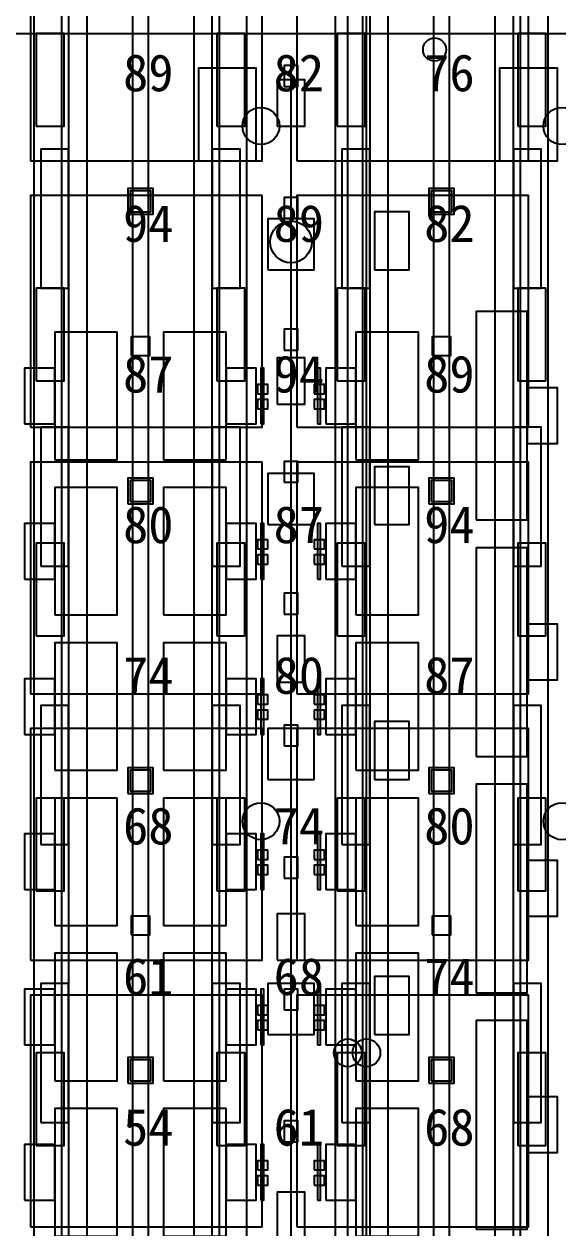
# Model space of a CAD drawing. Header units: metres. Extents: x -1640 to 1560, y -268 to 2338.
# Drawn here: x -94.8 to -71.7, y 1330.5 to 1382.4 of the extents above; entities that cross this region are included whole.
import ezdxf

# ---------------------------------------------------------------- set-up
doc = ezdxf.new("R2010")
doc.units = ezdxf.units.M
for name, color, linetype in [('1F_CHL', 4, 'Continuous'), ('1F_PUMP', 2, 'Continuous'), ('1F_SCR', 3, 'Continuous'), ('1F_STRUCT_COLUMN', 8, 'Continuous'), ('2F_CSF_LATERAL_RACK_CONCEPT', 9, 'Continuous'), ('2F_RFG', 5, 'Continuous'), ('2F_STRUCT_COLUMN', 8, 'Continuous'), ('2F_VMB', 6, 'Continuous'), ('3F_CLEANROOM_OVERHEAD_PIPE_DUCT_CONCEPT', 9, 'Continuous'), ('3F_CMP', 5, 'Continuous'), ('3F_EHS_EGRESS_DIST_M', 2, 'Continuous'), ('3F_EHS_EXTINGUISHER_HYDRANT_CABINET_CONCEPT', 1, 'Continuous'), ('3F_EHS_GAS_DETECTOR', 6, 'Continuous'), ('3F_EHS_SAFETY_SHOWER_EYEWASH_CONCEPT', 3, 'Continuous'), ('3F_FOUP', 5, 'Continuous'), ('3F_OHT', 9, 'Continuous'), ('3F_OHTV', 1, 'Continuous'), ('3F_STK', 3, 'Continuous'), ('3F_STRUCT_COLUMN', 8, 'Continuous'), ('3F_TBAR', 6, 'Continuous'), ('3F_WET', 6, 'Continuous'), ('4F_FFU', 1, 'Continuous'), ('4F_STRUCT_PLENUM_TRUSS_CONCEPT', 9, 'Continuous'), ('5F_CHL', 4, 'Continuous'), ('5F_PUMP', 2, 'Continuous'), ('5F_SCR', 3, 'Continuous'), ('5F_STRUCT_COLUMN', 8, 'Continuous'), ('6F_CSF_LATERAL_RACK_CONCEPT', 9, 'Continuous'), ('6F_RFG', 5, 'Continuous'), ('6F_STRUCT_COLUMN', 8, 'Continuous'), ('6F_VMB', 6, 'Continuous'), ('7F_CLEANROOM_OVERHEAD_PIPE_DUCT_CONCEPT', 9, 'Continuous'), ('7F_CMP', 5, 'Continuous'), ('7F_EHS_EGRESS_DIST_M', 2, 'Continuous'), ('7F_EHS_EXTINGUISHER_HYDRANT_CABINET_CONCEPT', 1, 'Continuous'), ('7F_EHS_GAS_DETECTOR', 6, 'Continuous'), ('7F_EHS_SAFETY_SHOWER_EYEWASH_CONCEPT', 3, 'Continuous'), ('7F_FOUP', 5, 'Continuous'), ('7F_OHT', 9, 'Continuous'), ('7F_OHTV', 1, 'Continuous'), ('7F_STK', 3, 'Continuous'), ('7F_STRUCT_COLUMN', 8, 'Continuous'), ('7F_TBAR', 6, 'Continuous'), ('7F_WET', 6, 'Continuous'), ('8F_FFU', 1, 'Continuous'), ('8F_STRUCT_PLENUM_TRUSS_CONCEPT', 9, 'Continuous'), ('UTIL_PCW.R_CONCEPT', 1, 'Continuous'), ('UTIL_PCW.R_RISER', 1, 'Continuous'), ('UTIL_PCW.S_CONCEPT', 6, 'Continuous'), ('UTIL_PCW.S_RISER', 6, 'Continuous')]:
    doc.layers.add(name, color=color, linetype=linetype)

msp = doc.modelspace()

# ---------------------------------------------------------------- linework, layer by layer
at = {"layer": '1F_CHL'}
for points in [[(-79.65, 1371.8), (-78.15, 1371.8), (-78.15, 1374.3), (-79.65, 1374.3)], [(-79.65, 1360.8), (-78.15, 1360.8), (-78.15, 1363.3), (-79.65, 1363.3)], [(-79.65, 1349.8), (-78.15, 1349.8), (-78.15, 1352.3), (-79.65, 1352.3)], [(-79.65, 1338.8), (-78.15, 1338.8), (-78.15, 1341.3), (-79.65, 1341.3)]]:
    msp.add_lwpolyline(points, close=True, dxfattribs=at)
at = {"layer": '1F_PUMP'}
for points in [[(-94.25, 1378), (-93.05, 1378), (-93.05, 1382), (-94.25, 1382)], [(-86.45, 1378), (-85.25, 1378), (-85.25, 1382), (-86.45, 1382)], [(-81.25, 1378), (-80.05, 1378), (-80.05, 1382), (-81.25, 1382)], [(-73.45, 1378), (-72.25, 1378), (-72.25, 1382), (-73.45, 1382)], [(-94.25, 1367), (-93.05, 1367), (-93.05, 1371), (-94.25, 1371)], [(-86.45, 1367), (-85.25, 1367), (-85.25, 1371), (-86.45, 1371)], [(-81.25, 1367), (-80.05, 1367), (-80.05, 1371), (-81.25, 1371)], [(-73.45, 1367), (-72.25, 1367), (-72.25, 1371), (-73.45, 1371)], [(-94.25, 1356), (-93.05, 1356), (-93.05, 1360), (-94.25, 1360)], [(-86.45, 1356), (-85.25, 1356), (-85.25, 1360), (-86.45, 1360)], [(-81.25, 1356), (-80.05, 1356), (-80.05, 1360), (-81.25, 1360)], [(-73.45, 1356), (-72.25, 1356), (-72.25, 1360), (-73.45, 1360)], [(-94.25, 1345), (-93.05, 1345), (-93.05, 1349), (-94.25, 1349)], [(-86.45, 1345), (-85.25, 1345), (-85.25, 1349), (-86.45, 1349)], [(-81.25, 1345), (-80.05, 1345), (-80.05, 1349), (-81.25, 1349)], [(-73.45, 1345), (-72.25, 1345), (-72.25, 1349), (-73.45, 1349)], [(-94.25, 1334), (-93.05, 1334), (-93.05, 1338), (-94.25, 1338)], [(-86.45, 1334), (-85.25, 1334), (-85.25, 1338), (-86.45, 1338)], [(-81.25, 1334), (-80.05, 1334), (-80.05, 1338), (-81.25, 1338)], [(-73.45, 1334), (-72.25, 1334), (-72.25, 1338), (-73.45, 1338)]]:
    msp.add_lwpolyline(points, close=True, dxfattribs=at)
at = {"layer": '1F_SCR'}
for points in [[(-84.25, 1371.8), (-82.25, 1371.8), (-82.25, 1374), (-84.25, 1374)], [(-84.25, 1360.8), (-82.25, 1360.8), (-82.25, 1363), (-84.25, 1363)], [(-84.25, 1349.8), (-82.25, 1349.8), (-82.25, 1352), (-84.25, 1352)], [(-84.25, 1338.8), (-82.25, 1338.8), (-82.25, 1341), (-84.25, 1341)]]:
    msp.add_lwpolyline(points, close=True, dxfattribs=at)
at = {"layer": '1F_STRUCT_COLUMN'}
for points in [[(-90.3, 1374.2), (-89.2, 1374.2), (-89.2, 1375.3), (-90.3, 1375.3)], [(-77.3, 1374.2), (-76.2, 1374.2), (-76.2, 1375.3), (-77.3, 1375.3)], [(-90.3, 1361.7), (-89.2, 1361.7), (-89.2, 1362.8), (-90.3, 1362.8)], [(-77.3, 1361.7), (-76.2, 1361.7), (-76.2, 1362.8), (-77.3, 1362.8)], [(-90.3, 1349.2), (-89.2, 1349.2), (-89.2, 1350.3), (-90.3, 1350.3)], [(-77.3, 1349.2), (-76.2, 1349.2), (-76.2, 1350.3), (-77.3, 1350.3)], [(-90.3, 1336.7), (-89.2, 1336.7), (-89.2, 1337.8), (-90.3, 1337.8)], [(-77.3, 1336.7), (-76.2, 1336.7), (-76.2, 1337.8), (-77.3, 1337.8)]]:
    msp.add_lwpolyline(points, close=True, dxfattribs=at)
at = {"layer": '2F_CSF_LATERAL_RACK_CONCEPT'}
for points in [[(-92.85, 1310), (-92.05, 1310), (-92.05, 1460), (-92.85, 1460)], [(-87.45, 1310), (-86.65, 1310), (-86.65, 1460), (-87.45, 1460)], [(-79.85, 1310), (-79.05, 1310), (-79.05, 1460), (-79.85, 1460)], [(-74.45, 1310), (-73.65, 1310), (-73.65, 1460), (-74.45, 1460)]]:
    msp.add_lwpolyline(points, close=True, dxfattribs=at)
at = {"layer": '2F_RFG'}
for points in [[(-94.05, 1371), (-92.85, 1371), (-92.85, 1377), (-94.05, 1377)], [(-86.65, 1371), (-85.45, 1371), (-85.45, 1377), (-86.65, 1377)], [(-81.05, 1371), (-79.85, 1371), (-79.85, 1377), (-81.05, 1377)], [(-73.65, 1371), (-72.45, 1371), (-72.45, 1377), (-73.65, 1377)], [(-94.05, 1359), (-92.85, 1359), (-92.85, 1365), (-94.05, 1365)], [(-86.65, 1359), (-85.45, 1359), (-85.45, 1365), (-86.65, 1365)], [(-81.05, 1359), (-79.85, 1359), (-79.85, 1365), (-81.05, 1365)], [(-73.65, 1359), (-72.45, 1359), (-72.45, 1365), (-73.65, 1365)], [(-94.05, 1347), (-92.85, 1347), (-92.85, 1353), (-94.05, 1353)], [(-86.65, 1347), (-85.45, 1347), (-85.45, 1353), (-86.65, 1353)], [(-81.05, 1347), (-79.85, 1347), (-79.85, 1353), (-81.05, 1353)], [(-73.65, 1347), (-72.45, 1347), (-72.45, 1353), (-73.65, 1353)], [(-94.05, 1335), (-92.85, 1335), (-92.85, 1341), (-94.05, 1341)], [(-86.65, 1335), (-85.45, 1335), (-85.45, 1341), (-86.65, 1341)], [(-81.05, 1335), (-79.85, 1335), (-79.85, 1341), (-81.05, 1341)], [(-73.65, 1335), (-72.45, 1335), (-72.45, 1341), (-73.65, 1341)]]:
    msp.add_lwpolyline(points, close=True, dxfattribs=at)
at = {"layer": '2F_STRUCT_COLUMN'}
for points in [[(-90.2, 1374.3), (-89.3, 1374.3), (-89.3, 1375.2), (-90.2, 1375.2)], [(-77.2, 1374.3), (-76.3, 1374.3), (-76.3, 1375.2), (-77.2, 1375.2)], [(-90.2, 1361.8), (-89.3, 1361.8), (-89.3, 1362.7), (-90.2, 1362.7)], [(-77.2, 1361.8), (-76.3, 1361.8), (-76.3, 1362.7), (-77.2, 1362.7)], [(-90.2, 1349.3), (-89.3, 1349.3), (-89.3, 1350.2), (-90.2, 1350.2)], [(-77.2, 1349.3), (-76.3, 1349.3), (-76.3, 1350.2), (-77.2, 1350.2)], [(-90.2, 1336.8), (-89.3, 1336.8), (-89.3, 1337.7), (-90.2, 1337.7)], [(-77.2, 1336.8), (-76.3, 1336.8), (-76.3, 1337.7), (-77.2, 1337.7)]]:
    msp.add_lwpolyline(points, close=True, dxfattribs=at)
at = {"layer": '2F_VMB'}
for points in [[(-83.85, 1378), (-82.65, 1378), (-82.65, 1380), (-83.85, 1380)], [(-83.85, 1366), (-82.65, 1366), (-82.65, 1368), (-83.85, 1368)], [(-83.85, 1354), (-82.65, 1354), (-82.65, 1356), (-83.85, 1356)], [(-83.85, 1342), (-82.65, 1342), (-82.65, 1344), (-83.85, 1344)], [(-83.85, 1330), (-82.65, 1330), (-82.65, 1332), (-83.85, 1332)]]:
    msp.add_lwpolyline(points, close=True, dxfattribs=at)
at = {"layer": '3F_CLEANROOM_OVERHEAD_PIPE_DUCT_CONCEPT'}
for points in [[(-94.35, 1309), (-93.15, 1309), (-93.15, 1461), (-94.35, 1461)], [(-86.35, 1309), (-85.15, 1309), (-85.15, 1461), (-86.35, 1461)], [(-81.35, 1309), (-80.15, 1309), (-80.15, 1461), (-81.35, 1461)], [(-73.35, 1309), (-72.15, 1309), (-72.15, 1461), (-73.35, 1461)]]:
    msp.add_lwpolyline(points, close=True, dxfattribs=at)
at = {"layer": '3F_CMP'}
for points in [[(-93.45, 1363.6), (-90.75, 1363.6), (-90.75, 1369.1), (-93.45, 1369.1)], [(-88.75, 1363.6), (-86.05, 1363.6), (-86.05, 1369.1), (-88.75, 1369.1)], [(-80.45, 1363.6), (-77.75, 1363.6), (-77.75, 1369.1), (-80.45, 1369.1)], [(-94.75, 1365.15), (-93.45, 1365.15), (-93.45, 1367.55), (-94.75, 1367.55)], [(-86.05, 1365.15), (-84.75, 1365.15), (-84.75, 1367.55), (-86.05, 1367.55)], [(-81.75, 1365.15), (-80.45, 1365.15), (-80.45, 1367.55), (-81.75, 1367.55)], [(-93.45, 1356.9), (-90.75, 1356.9), (-90.75, 1362.4), (-93.45, 1362.4)], [(-88.75, 1356.9), (-86.05, 1356.9), (-86.05, 1362.4), (-88.75, 1362.4)], [(-80.45, 1356.9), (-77.75, 1356.9), (-77.75, 1362.4), (-80.45, 1362.4)], [(-94.75, 1358.45), (-93.45, 1358.45), (-93.45, 1360.85), (-94.75, 1360.85)], [(-86.05, 1358.45), (-84.75, 1358.45), (-84.75, 1360.85), (-86.05, 1360.85)], [(-81.75, 1358.45), (-80.45, 1358.45), (-80.45, 1360.85), (-81.75, 1360.85)], [(-93.45, 1350.2), (-90.75, 1350.2), (-90.75, 1355.7), (-93.45, 1355.7)], [(-88.75, 1350.2), (-86.05, 1350.2), (-86.05, 1355.7), (-88.75, 1355.7)], [(-80.45, 1350.2), (-77.75, 1350.2), (-77.75, 1355.7), (-80.45, 1355.7)], [(-94.75, 1351.75), (-93.45, 1351.75), (-93.45, 1354.15), (-94.75, 1354.15)], [(-86.05, 1351.75), (-84.75, 1351.75), (-84.75, 1354.15), (-86.05, 1354.15)], [(-81.75, 1351.75), (-80.45, 1351.75), (-80.45, 1354.15), (-81.75, 1354.15)], [(-93.45, 1343.5), (-90.75, 1343.5), (-90.75, 1349), (-93.45, 1349)], [(-88.75, 1343.5), (-86.05, 1343.5), (-86.05, 1349), (-88.75, 1349)], [(-80.45, 1343.5), (-77.75, 1343.5), (-77.75, 1349), (-80.45, 1349)], [(-94.75, 1345.05), (-93.45, 1345.05), (-93.45, 1347.45), (-94.75, 1347.45)], [(-86.05, 1345.05), (-84.75, 1345.05), (-84.75, 1347.45), (-86.05, 1347.45)], [(-81.75, 1345.05), (-80.45, 1345.05), (-80.45, 1347.45), (-81.75, 1347.45)], [(-93.45, 1336.8), (-90.75, 1336.8), (-90.75, 1342.3), (-93.45, 1342.3)], [(-88.75, 1336.8), (-86.05, 1336.8), (-86.05, 1342.3), (-88.75, 1342.3)], [(-80.45, 1336.8), (-77.75, 1336.8), (-77.75, 1342.3), (-80.45, 1342.3)], [(-94.75, 1338.35), (-93.45, 1338.35), (-93.45, 1340.75), (-94.75, 1340.75)], [(-86.05, 1338.35), (-84.75, 1338.35), (-84.75, 1340.75), (-86.05, 1340.75)], [(-81.75, 1338.35), (-80.45, 1338.35), (-80.45, 1340.75), (-81.75, 1340.75)], [(-93.45, 1330.1), (-90.75, 1330.1), (-90.75, 1335.6), (-93.45, 1335.6)], [(-88.75, 1330.1), (-86.05, 1330.1), (-86.05, 1335.6), (-88.75, 1335.6)], [(-80.45, 1330.1), (-77.75, 1330.1), (-77.75, 1335.6), (-80.45, 1335.6)], [(-94.75, 1331.65), (-93.45, 1331.65), (-93.45, 1334.05), (-94.75, 1334.05)], [(-86.05, 1331.65), (-84.75, 1331.65), (-84.75, 1334.05), (-86.05, 1334.05)], [(-81.75, 1331.65), (-80.45, 1331.65), (-80.45, 1334.05), (-81.75, 1334.05)]]:
    msp.add_lwpolyline(points, close=True, dxfattribs=at)
at = {"layer": '3F_EHS_EXTINGUISHER_HYDRANT_CABINET_CONCEPT'}
msp.add_circle((-77.05, 1381.3), 0.5, dxfattribs=at)
at = {"layer": '3F_EHS_GAS_DETECTOR'}
msp.add_circle((-83.25, 1373), 0.9, dxfattribs=at)
at = {"layer": '3F_EHS_SAFETY_SHOWER_EYEWASH_CONCEPT'}
for centre in [(-84.55, 1378), (-71.55, 1378), (-84.55, 1348), (-71.55, 1348)]:
    msp.add_circle(centre, 0.8, dxfattribs=at)
at = {"layer": '3F_FOUP'}
for points in [[(-84.7, 1366.45), (-84.25, 1366.45), (-84.25, 1366.85), (-84.7, 1366.85)], [(-82.25, 1366.45), (-81.8, 1366.45), (-81.8, 1366.85), (-82.25, 1366.85)], [(-84.7, 1365.8), (-84.25, 1365.8), (-84.25, 1366.2), (-84.7, 1366.2)], [(-82.25, 1365.8), (-81.8, 1365.8), (-81.8, 1366.2), (-82.25, 1366.2)], [(-84.7, 1359.75), (-84.25, 1359.75), (-84.25, 1360.15), (-84.7, 1360.15)], [(-82.25, 1359.75), (-81.8, 1359.75), (-81.8, 1360.15), (-82.25, 1360.15)], [(-84.7, 1359.1), (-84.25, 1359.1), (-84.25, 1359.5), (-84.7, 1359.5)], [(-82.25, 1359.1), (-81.8, 1359.1), (-81.8, 1359.5), (-82.25, 1359.5)], [(-84.7, 1353.05), (-84.25, 1353.05), (-84.25, 1353.45), (-84.7, 1353.45)], [(-82.25, 1353.05), (-81.8, 1353.05), (-81.8, 1353.45), (-82.25, 1353.45)], [(-84.7, 1352.4), (-84.25, 1352.4), (-84.25, 1352.8), (-84.7, 1352.8)], [(-82.25, 1352.4), (-81.8, 1352.4), (-81.8, 1352.8), (-82.25, 1352.8)], [(-84.7, 1346.35), (-84.25, 1346.35), (-84.25, 1346.75), (-84.7, 1346.75)], [(-82.25, 1346.35), (-81.8, 1346.35), (-81.8, 1346.75), (-82.25, 1346.75)], [(-84.7, 1345.7), (-84.25, 1345.7), (-84.25, 1346.1), (-84.7, 1346.1)], [(-82.25, 1345.7), (-81.8, 1345.7), (-81.8, 1346.1), (-82.25, 1346.1)], [(-84.7, 1339.65), (-84.25, 1339.65), (-84.25, 1340.05), (-84.7, 1340.05)], [(-82.25, 1339.65), (-81.8, 1339.65), (-81.8, 1340.05), (-82.25, 1340.05)], [(-84.7, 1339), (-84.25, 1339), (-84.25, 1339.4), (-84.7, 1339.4)], [(-82.25, 1339), (-81.8, 1339), (-81.8, 1339.4), (-82.25, 1339.4)], [(-84.7, 1332.95), (-84.25, 1332.95), (-84.25, 1333.35), (-84.7, 1333.35)], [(-82.25, 1332.95), (-81.8, 1332.95), (-81.8, 1333.35), (-82.25, 1333.35)], [(-84.7, 1332.3), (-84.25, 1332.3), (-84.25, 1332.7), (-84.7, 1332.7)], [(-82.25, 1332.3), (-81.8, 1332.3), (-81.8, 1332.7), (-82.25, 1332.7)]]:
    msp.add_lwpolyline(points, close=True, dxfattribs=at)
at = {"layer": '3F_OHT'}
msp.add_line((-83.25, 1309), (-83.25, 1381), dxfattribs=at)
at = {"layer": '3F_OHTV'}
for points in [[(-83.55, 1379.71), (-82.95, 1379.71), (-82.95, 1380.61), (-83.55, 1380.61)], [(-83.55, 1374.02), (-82.95, 1374.02), (-82.95, 1374.92), (-83.55, 1374.92)], [(-83.55, 1368.33), (-82.95, 1368.33), (-82.95, 1369.23), (-83.55, 1369.23)], [(-83.55, 1362.63), (-82.95, 1362.63), (-82.95, 1363.53), (-83.55, 1363.53)], [(-83.55, 1356.94), (-82.95, 1356.94), (-82.95, 1357.84), (-83.55, 1357.84)], [(-83.55, 1351.25), (-82.95, 1351.25), (-82.95, 1352.15), (-83.55, 1352.15)], [(-83.55, 1345.55), (-82.95, 1345.55), (-82.95, 1346.45), (-83.55, 1346.45)], [(-83.55, 1339.86), (-82.95, 1339.86), (-82.95, 1340.76), (-83.55, 1340.76)], [(-83.55, 1334.17), (-82.95, 1334.17), (-82.95, 1335.07), (-83.55, 1335.07)]]:
    msp.add_lwpolyline(points, close=True, dxfattribs=at)
at = {"layer": '3F_STK'}
for points in [[(-87.25, 1376.5), (-84.75, 1376.5), (-84.75, 1380.5), (-87.25, 1380.5)], [(-74.25, 1376.5), (-71.75, 1376.5), (-71.75, 1380.5), (-74.25, 1380.5)]]:
    msp.add_lwpolyline(points, close=True, dxfattribs=at)
at = {"layer": '3F_STRUCT_COLUMN'}
for points in [[(-90.15, 1368.1), (-89.35, 1368.1), (-89.35, 1368.9), (-90.15, 1368.9)], [(-77.15, 1368.1), (-76.35, 1368.1), (-76.35, 1368.9), (-77.15, 1368.9)], [(-90.15, 1343.1), (-89.35, 1343.1), (-89.35, 1343.9), (-90.15, 1343.9)], [(-77.15, 1343.1), (-76.35, 1343.1), (-76.35, 1343.9), (-77.15, 1343.9)]]:
    msp.add_lwpolyline(points, close=True, dxfattribs=at)
at = {"layer": '3F_TBAR'}
for points in [[(-84.55, 1365.15), (-84.43, 1365.15), (-84.43, 1367.55), (-84.55, 1367.55)], [(-82.1, 1365.15), (-81.98, 1365.15), (-81.98, 1367.55), (-82.1, 1367.55)], [(-84.55, 1358.45), (-84.43, 1358.45), (-84.43, 1360.85), (-84.55, 1360.85)], [(-82.1, 1358.45), (-81.98, 1358.45), (-81.98, 1360.85), (-82.1, 1360.85)], [(-84.55, 1351.75), (-84.43, 1351.75), (-84.43, 1354.15), (-84.55, 1354.15)], [(-82.1, 1351.75), (-81.98, 1351.75), (-81.98, 1354.15), (-82.1, 1354.15)], [(-84.55, 1345.05), (-84.43, 1345.05), (-84.43, 1347.45), (-84.55, 1347.45)], [(-82.1, 1345.05), (-81.98, 1345.05), (-81.98, 1347.45), (-82.1, 1347.45)], [(-84.55, 1338.35), (-84.43, 1338.35), (-84.43, 1340.75), (-84.55, 1340.75)], [(-82.1, 1338.35), (-81.98, 1338.35), (-81.98, 1340.75), (-82.1, 1340.75)], [(-84.55, 1331.65), (-84.43, 1331.65), (-84.43, 1334.05), (-84.55, 1334.05)], [(-82.1, 1331.65), (-81.98, 1331.65), (-81.98, 1334.05), (-82.1, 1334.05)]]:
    msp.add_lwpolyline(points, close=True, dxfattribs=at)
at = {"layer": '3F_WET'}
for points in [[(-75.25, 1361), (-73.05, 1361), (-73.05, 1370), (-75.25, 1370)], [(-73.05, 1364.3), (-71.75, 1364.3), (-71.75, 1366.7), (-73.05, 1366.7)], [(-75.25, 1350.8), (-73.05, 1350.8), (-73.05, 1359.8), (-75.25, 1359.8)], [(-73.05, 1354.1), (-71.75, 1354.1), (-71.75, 1356.5), (-73.05, 1356.5)], [(-75.25, 1340.6), (-73.05, 1340.6), (-73.05, 1349.6), (-75.25, 1349.6)], [(-73.05, 1343.9), (-71.75, 1343.9), (-71.75, 1346.3), (-73.05, 1346.3)], [(-75.25, 1330.4), (-73.05, 1330.4), (-73.05, 1339.4), (-75.25, 1339.4)], [(-73.05, 1333.7), (-71.75, 1333.7), (-71.75, 1336.1), (-73.05, 1336.1)]]:
    msp.add_lwpolyline(points, close=True, dxfattribs=at)
at = {"layer": '4F_FFU'}
for points in [[(-94.5, 1376.5), (-84.5, 1376.5), (-84.5, 1386.5), (-94.5, 1386.5)], [(-83, 1376.5), (-73, 1376.5), (-73, 1386.5), (-83, 1386.5)], [(-94.5, 1365), (-84.5, 1365), (-84.5, 1375), (-94.5, 1375)], [(-83, 1365), (-73, 1365), (-73, 1375), (-83, 1375)], [(-94.5, 1353.5), (-84.5, 1353.5), (-84.5, 1363.5), (-94.5, 1363.5)], [(-83, 1353.5), (-73, 1353.5), (-73, 1363.5), (-83, 1363.5)], [(-94.5, 1342), (-84.5, 1342), (-84.5, 1352), (-94.5, 1352)], [(-83, 1342), (-73, 1342), (-73, 1352), (-83, 1352)], [(-94.5, 1330.5), (-84.5, 1330.5), (-84.5, 1340.5), (-94.5, 1340.5)], [(-83, 1330.5), (-73, 1330.5), (-73, 1340.5), (-83, 1340.5)]]:
    msp.add_lwpolyline(points, close=True, dxfattribs=at)
at = {"layer": '4F_STRUCT_PLENUM_TRUSS_CONCEPT'}
for points in [[(-90.1, 1306), (-89.4, 1306), (-89.4, 1464), (-90.1, 1464)], [(-77.1, 1306), (-76.4, 1306), (-76.4, 1464), (-77.1, 1464)]]:
    msp.add_lwpolyline(points, close=True, dxfattribs=at)
at = {"layer": '5F_CHL'}
for points in [[(-79.65, 1371.8), (-78.15, 1371.8), (-78.15, 1374.3), (-79.65, 1374.3)], [(-79.65, 1360.8), (-78.15, 1360.8), (-78.15, 1363.3), (-79.65, 1363.3)], [(-79.65, 1349.8), (-78.15, 1349.8), (-78.15, 1352.3), (-79.65, 1352.3)], [(-79.65, 1338.8), (-78.15, 1338.8), (-78.15, 1341.3), (-79.65, 1341.3)]]:
    msp.add_lwpolyline(points, close=True, dxfattribs=at)
at = {"layer": '5F_PUMP'}
for points in [[(-94.25, 1378), (-93.05, 1378), (-93.05, 1382), (-94.25, 1382)], [(-86.45, 1378), (-85.25, 1378), (-85.25, 1382), (-86.45, 1382)], [(-81.25, 1378), (-80.05, 1378), (-80.05, 1382), (-81.25, 1382)], [(-73.45, 1378), (-72.25, 1378), (-72.25, 1382), (-73.45, 1382)], [(-94.25, 1367), (-93.05, 1367), (-93.05, 1371), (-94.25, 1371)], [(-86.45, 1367), (-85.25, 1367), (-85.25, 1371), (-86.45, 1371)], [(-81.25, 1367), (-80.05, 1367), (-80.05, 1371), (-81.25, 1371)], [(-73.45, 1367), (-72.25, 1367), (-72.25, 1371), (-73.45, 1371)], [(-94.25, 1356), (-93.05, 1356), (-93.05, 1360), (-94.25, 1360)], [(-86.45, 1356), (-85.25, 1356), (-85.25, 1360), (-86.45, 1360)], [(-81.25, 1356), (-80.05, 1356), (-80.05, 1360), (-81.25, 1360)], [(-73.45, 1356), (-72.25, 1356), (-72.25, 1360), (-73.45, 1360)], [(-94.25, 1345), (-93.05, 1345), (-93.05, 1349), (-94.25, 1349)], [(-86.45, 1345), (-85.25, 1345), (-85.25, 1349), (-86.45, 1349)], [(-81.25, 1345), (-80.05, 1345), (-80.05, 1349), (-81.25, 1349)], [(-73.45, 1345), (-72.25, 1345), (-72.25, 1349), (-73.45, 1349)], [(-94.25, 1334), (-93.05, 1334), (-93.05, 1338), (-94.25, 1338)], [(-86.45, 1334), (-85.25, 1334), (-85.25, 1338), (-86.45, 1338)], [(-81.25, 1334), (-80.05, 1334), (-80.05, 1338), (-81.25, 1338)], [(-73.45, 1334), (-72.25, 1334), (-72.25, 1338), (-73.45, 1338)]]:
    msp.add_lwpolyline(points, close=True, dxfattribs=at)
at = {"layer": '5F_SCR'}
for points in [[(-84.25, 1371.8), (-82.25, 1371.8), (-82.25, 1374), (-84.25, 1374)], [(-84.25, 1360.8), (-82.25, 1360.8), (-82.25, 1363), (-84.25, 1363)], [(-84.25, 1349.8), (-82.25, 1349.8), (-82.25, 1352), (-84.25, 1352)], [(-84.25, 1338.8), (-82.25, 1338.8), (-82.25, 1341), (-84.25, 1341)]]:
    msp.add_lwpolyline(points, close=True, dxfattribs=at)
at = {"layer": '5F_STRUCT_COLUMN'}
for points in [[(-90.3, 1374.2), (-89.2, 1374.2), (-89.2, 1375.3), (-90.3, 1375.3)], [(-77.3, 1374.2), (-76.2, 1374.2), (-76.2, 1375.3), (-77.3, 1375.3)], [(-90.3, 1361.7), (-89.2, 1361.7), (-89.2, 1362.8), (-90.3, 1362.8)], [(-77.3, 1361.7), (-76.2, 1361.7), (-76.2, 1362.8), (-77.3, 1362.8)], [(-90.3, 1349.2), (-89.2, 1349.2), (-89.2, 1350.3), (-90.3, 1350.3)], [(-77.3, 1349.2), (-76.2, 1349.2), (-76.2, 1350.3), (-77.3, 1350.3)], [(-90.3, 1336.7), (-89.2, 1336.7), (-89.2, 1337.8), (-90.3, 1337.8)], [(-77.3, 1336.7), (-76.2, 1336.7), (-76.2, 1337.8), (-77.3, 1337.8)]]:
    msp.add_lwpolyline(points, close=True, dxfattribs=at)
at = {"layer": '6F_CSF_LATERAL_RACK_CONCEPT'}
for points in [[(-92.85, 1310), (-92.05, 1310), (-92.05, 1460), (-92.85, 1460)], [(-87.45, 1310), (-86.65, 1310), (-86.65, 1460), (-87.45, 1460)], [(-79.85, 1310), (-79.05, 1310), (-79.05, 1460), (-79.85, 1460)], [(-74.45, 1310), (-73.65, 1310), (-73.65, 1460), (-74.45, 1460)]]:
    msp.add_lwpolyline(points, close=True, dxfattribs=at)
at = {"layer": '6F_RFG'}
for points in [[(-94.05, 1371), (-92.85, 1371), (-92.85, 1377), (-94.05, 1377)], [(-86.65, 1371), (-85.45, 1371), (-85.45, 1377), (-86.65, 1377)], [(-81.05, 1371), (-79.85, 1371), (-79.85, 1377), (-81.05, 1377)], [(-73.65, 1371), (-72.45, 1371), (-72.45, 1377), (-73.65, 1377)], [(-94.05, 1359), (-92.85, 1359), (-92.85, 1365), (-94.05, 1365)], [(-86.65, 1359), (-85.45, 1359), (-85.45, 1365), (-86.65, 1365)], [(-81.05, 1359), (-79.85, 1359), (-79.85, 1365), (-81.05, 1365)], [(-73.65, 1359), (-72.45, 1359), (-72.45, 1365), (-73.65, 1365)], [(-94.05, 1347), (-92.85, 1347), (-92.85, 1353), (-94.05, 1353)], [(-86.65, 1347), (-85.45, 1347), (-85.45, 1353), (-86.65, 1353)], [(-81.05, 1347), (-79.85, 1347), (-79.85, 1353), (-81.05, 1353)], [(-73.65, 1347), (-72.45, 1347), (-72.45, 1353), (-73.65, 1353)], [(-94.05, 1335), (-92.85, 1335), (-92.85, 1341), (-94.05, 1341)], [(-86.65, 1335), (-85.45, 1335), (-85.45, 1341), (-86.65, 1341)], [(-81.05, 1335), (-79.85, 1335), (-79.85, 1341), (-81.05, 1341)], [(-73.65, 1335), (-72.45, 1335), (-72.45, 1341), (-73.65, 1341)]]:
    msp.add_lwpolyline(points, close=True, dxfattribs=at)
at = {"layer": '6F_STRUCT_COLUMN'}
for points in [[(-90.2, 1374.3), (-89.3, 1374.3), (-89.3, 1375.2), (-90.2, 1375.2)], [(-77.2, 1374.3), (-76.3, 1374.3), (-76.3, 1375.2), (-77.2, 1375.2)], [(-90.2, 1361.8), (-89.3, 1361.8), (-89.3, 1362.7), (-90.2, 1362.7)], [(-77.2, 1361.8), (-76.3, 1361.8), (-76.3, 1362.7), (-77.2, 1362.7)], [(-90.2, 1349.3), (-89.3, 1349.3), (-89.3, 1350.2), (-90.2, 1350.2)], [(-77.2, 1349.3), (-76.3, 1349.3), (-76.3, 1350.2), (-77.2, 1350.2)], [(-90.2, 1336.8), (-89.3, 1336.8), (-89.3, 1337.7), (-90.2, 1337.7)], [(-77.2, 1336.8), (-76.3, 1336.8), (-76.3, 1337.7), (-77.2, 1337.7)]]:
    msp.add_lwpolyline(points, close=True, dxfattribs=at)
at = {"layer": '6F_VMB'}
for points in [[(-83.85, 1378), (-82.65, 1378), (-82.65, 1380), (-83.85, 1380)], [(-83.85, 1366), (-82.65, 1366), (-82.65, 1368), (-83.85, 1368)], [(-83.85, 1354), (-82.65, 1354), (-82.65, 1356), (-83.85, 1356)], [(-83.85, 1342), (-82.65, 1342), (-82.65, 1344), (-83.85, 1344)], [(-83.85, 1330), (-82.65, 1330), (-82.65, 1332), (-83.85, 1332)]]:
    msp.add_lwpolyline(points, close=True, dxfattribs=at)
at = {"layer": '7F_CLEANROOM_OVERHEAD_PIPE_DUCT_CONCEPT'}
for points in [[(-94.35, 1309), (-93.15, 1309), (-93.15, 1461), (-94.35, 1461)], [(-86.35, 1309), (-85.15, 1309), (-85.15, 1461), (-86.35, 1461)], [(-81.35, 1309), (-80.15, 1309), (-80.15, 1461), (-81.35, 1461)], [(-73.35, 1309), (-72.15, 1309), (-72.15, 1461), (-73.35, 1461)]]:
    msp.add_lwpolyline(points, close=True, dxfattribs=at)
at = {"layer": '7F_CMP'}
for points in [[(-93.45, 1363.6), (-90.75, 1363.6), (-90.75, 1369.1), (-93.45, 1369.1)], [(-88.75, 1363.6), (-86.05, 1363.6), (-86.05, 1369.1), (-88.75, 1369.1)], [(-80.45, 1363.6), (-77.75, 1363.6), (-77.75, 1369.1), (-80.45, 1369.1)], [(-94.75, 1365.15), (-93.45, 1365.15), (-93.45, 1367.55), (-94.75, 1367.55)], [(-86.05, 1365.15), (-84.75, 1365.15), (-84.75, 1367.55), (-86.05, 1367.55)], [(-81.75, 1365.15), (-80.45, 1365.15), (-80.45, 1367.55), (-81.75, 1367.55)], [(-93.45, 1356.9), (-90.75, 1356.9), (-90.75, 1362.4), (-93.45, 1362.4)], [(-88.75, 1356.9), (-86.05, 1356.9), (-86.05, 1362.4), (-88.75, 1362.4)], [(-80.45, 1356.9), (-77.75, 1356.9), (-77.75, 1362.4), (-80.45, 1362.4)], [(-94.75, 1358.45), (-93.45, 1358.45), (-93.45, 1360.85), (-94.75, 1360.85)], [(-86.05, 1358.45), (-84.75, 1358.45), (-84.75, 1360.85), (-86.05, 1360.85)], [(-81.75, 1358.45), (-80.45, 1358.45), (-80.45, 1360.85), (-81.75, 1360.85)], [(-93.45, 1350.2), (-90.75, 1350.2), (-90.75, 1355.7), (-93.45, 1355.7)], [(-88.75, 1350.2), (-86.05, 1350.2), (-86.05, 1355.7), (-88.75, 1355.7)], [(-80.45, 1350.2), (-77.75, 1350.2), (-77.75, 1355.7), (-80.45, 1355.7)], [(-94.75, 1351.75), (-93.45, 1351.75), (-93.45, 1354.15), (-94.75, 1354.15)], [(-86.05, 1351.75), (-84.75, 1351.75), (-84.75, 1354.15), (-86.05, 1354.15)], [(-81.75, 1351.75), (-80.45, 1351.75), (-80.45, 1354.15), (-81.75, 1354.15)], [(-93.45, 1343.5), (-90.75, 1343.5), (-90.75, 1349), (-93.45, 1349)], [(-88.75, 1343.5), (-86.05, 1343.5), (-86.05, 1349), (-88.75, 1349)], [(-80.45, 1343.5), (-77.75, 1343.5), (-77.75, 1349), (-80.45, 1349)], [(-94.75, 1345.05), (-93.45, 1345.05), (-93.45, 1347.45), (-94.75, 1347.45)], [(-86.05, 1345.05), (-84.75, 1345.05), (-84.75, 1347.45), (-86.05, 1347.45)], [(-81.75, 1345.05), (-80.45, 1345.05), (-80.45, 1347.45), (-81.75, 1347.45)], [(-93.45, 1336.8), (-90.75, 1336.8), (-90.75, 1342.3), (-93.45, 1342.3)], [(-88.75, 1336.8), (-86.05, 1336.8), (-86.05, 1342.3), (-88.75, 1342.3)], [(-80.45, 1336.8), (-77.75, 1336.8), (-77.75, 1342.3), (-80.45, 1342.3)], [(-94.75, 1338.35), (-93.45, 1338.35), (-93.45, 1340.75), (-94.75, 1340.75)], [(-86.05, 1338.35), (-84.75, 1338.35), (-84.75, 1340.75), (-86.05, 1340.75)], [(-81.75, 1338.35), (-80.45, 1338.35), (-80.45, 1340.75), (-81.75, 1340.75)], [(-93.45, 1330.1), (-90.75, 1330.1), (-90.75, 1335.6), (-93.45, 1335.6)], [(-88.75, 1330.1), (-86.05, 1330.1), (-86.05, 1335.6), (-88.75, 1335.6)], [(-80.45, 1330.1), (-77.75, 1330.1), (-77.75, 1335.6), (-80.45, 1335.6)], [(-94.75, 1331.65), (-93.45, 1331.65), (-93.45, 1334.05), (-94.75, 1334.05)], [(-86.05, 1331.65), (-84.75, 1331.65), (-84.75, 1334.05), (-86.05, 1334.05)], [(-81.75, 1331.65), (-80.45, 1331.65), (-80.45, 1334.05), (-81.75, 1334.05)]]:
    msp.add_lwpolyline(points, close=True, dxfattribs=at)
at = {"layer": '7F_EHS_EXTINGUISHER_HYDRANT_CABINET_CONCEPT'}
msp.add_circle((-77.05, 1381.3), 0.5, dxfattribs=at)
at = {"layer": '7F_EHS_GAS_DETECTOR'}
msp.add_circle((-83.25, 1373), 0.9, dxfattribs=at)
at = {"layer": '7F_EHS_SAFETY_SHOWER_EYEWASH_CONCEPT'}
for centre in [(-84.55, 1378), (-71.55, 1378), (-84.55, 1348), (-71.55, 1348)]:
    msp.add_circle(centre, 0.8, dxfattribs=at)
at = {"layer": '7F_FOUP'}
for points in [[(-84.7, 1366.45), (-84.25, 1366.45), (-84.25, 1366.85), (-84.7, 1366.85)], [(-82.25, 1366.45), (-81.8, 1366.45), (-81.8, 1366.85), (-82.25, 1366.85)], [(-84.7, 1365.8), (-84.25, 1365.8), (-84.25, 1366.2), (-84.7, 1366.2)], [(-82.25, 1365.8), (-81.8, 1365.8), (-81.8, 1366.2), (-82.25, 1366.2)], [(-84.7, 1359.75), (-84.25, 1359.75), (-84.25, 1360.15), (-84.7, 1360.15)], [(-82.25, 1359.75), (-81.8, 1359.75), (-81.8, 1360.15), (-82.25, 1360.15)], [(-84.7, 1359.1), (-84.25, 1359.1), (-84.25, 1359.5), (-84.7, 1359.5)], [(-82.25, 1359.1), (-81.8, 1359.1), (-81.8, 1359.5), (-82.25, 1359.5)], [(-84.7, 1353.05), (-84.25, 1353.05), (-84.25, 1353.45), (-84.7, 1353.45)], [(-82.25, 1353.05), (-81.8, 1353.05), (-81.8, 1353.45), (-82.25, 1353.45)], [(-84.7, 1352.4), (-84.25, 1352.4), (-84.25, 1352.8), (-84.7, 1352.8)], [(-82.25, 1352.4), (-81.8, 1352.4), (-81.8, 1352.8), (-82.25, 1352.8)], [(-84.7, 1346.35), (-84.25, 1346.35), (-84.25, 1346.75), (-84.7, 1346.75)], [(-82.25, 1346.35), (-81.8, 1346.35), (-81.8, 1346.75), (-82.25, 1346.75)], [(-84.7, 1345.7), (-84.25, 1345.7), (-84.25, 1346.1), (-84.7, 1346.1)], [(-82.25, 1345.7), (-81.8, 1345.7), (-81.8, 1346.1), (-82.25, 1346.1)], [(-84.7, 1339.65), (-84.25, 1339.65), (-84.25, 1340.05), (-84.7, 1340.05)], [(-82.25, 1339.65), (-81.8, 1339.65), (-81.8, 1340.05), (-82.25, 1340.05)], [(-84.7, 1339), (-84.25, 1339), (-84.25, 1339.4), (-84.7, 1339.4)], [(-82.25, 1339), (-81.8, 1339), (-81.8, 1339.4), (-82.25, 1339.4)], [(-84.7, 1332.95), (-84.25, 1332.95), (-84.25, 1333.35), (-84.7, 1333.35)], [(-82.25, 1332.95), (-81.8, 1332.95), (-81.8, 1333.35), (-82.25, 1333.35)], [(-84.7, 1332.3), (-84.25, 1332.3), (-84.25, 1332.7), (-84.7, 1332.7)], [(-82.25, 1332.3), (-81.8, 1332.3), (-81.8, 1332.7), (-82.25, 1332.7)]]:
    msp.add_lwpolyline(points, close=True, dxfattribs=at)
at = {"layer": '7F_OHT'}
msp.add_line((-83.25, 1309), (-83.25, 1381), dxfattribs=at)
at = {"layer": '7F_OHTV'}
for points in [[(-83.55, 1379.71), (-82.95, 1379.71), (-82.95, 1380.61), (-83.55, 1380.61)], [(-83.55, 1374.02), (-82.95, 1374.02), (-82.95, 1374.92), (-83.55, 1374.92)], [(-83.55, 1368.33), (-82.95, 1368.33), (-82.95, 1369.23), (-83.55, 1369.23)], [(-83.55, 1362.63), (-82.95, 1362.63), (-82.95, 1363.53), (-83.55, 1363.53)], [(-83.55, 1356.94), (-82.95, 1356.94), (-82.95, 1357.84), (-83.55, 1357.84)], [(-83.55, 1351.25), (-82.95, 1351.25), (-82.95, 1352.15), (-83.55, 1352.15)], [(-83.55, 1345.55), (-82.95, 1345.55), (-82.95, 1346.45), (-83.55, 1346.45)], [(-83.55, 1339.86), (-82.95, 1339.86), (-82.95, 1340.76), (-83.55, 1340.76)], [(-83.55, 1334.17), (-82.95, 1334.17), (-82.95, 1335.07), (-83.55, 1335.07)]]:
    msp.add_lwpolyline(points, close=True, dxfattribs=at)
at = {"layer": '7F_STK'}
for points in [[(-87.25, 1376.5), (-84.75, 1376.5), (-84.75, 1380.5), (-87.25, 1380.5)], [(-74.25, 1376.5), (-71.75, 1376.5), (-71.75, 1380.5), (-74.25, 1380.5)]]:
    msp.add_lwpolyline(points, close=True, dxfattribs=at)
at = {"layer": '7F_STRUCT_COLUMN'}
for points in [[(-90.15, 1368.1), (-89.35, 1368.1), (-89.35, 1368.9), (-90.15, 1368.9)], [(-77.15, 1368.1), (-76.35, 1368.1), (-76.35, 1368.9), (-77.15, 1368.9)], [(-90.15, 1343.1), (-89.35, 1343.1), (-89.35, 1343.9), (-90.15, 1343.9)], [(-77.15, 1343.1), (-76.35, 1343.1), (-76.35, 1343.9), (-77.15, 1343.9)]]:
    msp.add_lwpolyline(points, close=True, dxfattribs=at)
at = {"layer": '7F_TBAR'}
for points in [[(-84.55, 1365.15), (-84.43, 1365.15), (-84.43, 1367.55), (-84.55, 1367.55)], [(-82.1, 1365.15), (-81.98, 1365.15), (-81.98, 1367.55), (-82.1, 1367.55)], [(-84.55, 1358.45), (-84.43, 1358.45), (-84.43, 1360.85), (-84.55, 1360.85)], [(-82.1, 1358.45), (-81.98, 1358.45), (-81.98, 1360.85), (-82.1, 1360.85)], [(-84.55, 1351.75), (-84.43, 1351.75), (-84.43, 1354.15), (-84.55, 1354.15)], [(-82.1, 1351.75), (-81.98, 1351.75), (-81.98, 1354.15), (-82.1, 1354.15)], [(-84.55, 1345.05), (-84.43, 1345.05), (-84.43, 1347.45), (-84.55, 1347.45)], [(-82.1, 1345.05), (-81.98, 1345.05), (-81.98, 1347.45), (-82.1, 1347.45)], [(-84.55, 1338.35), (-84.43, 1338.35), (-84.43, 1340.75), (-84.55, 1340.75)], [(-82.1, 1338.35), (-81.98, 1338.35), (-81.98, 1340.75), (-82.1, 1340.75)], [(-84.55, 1331.65), (-84.43, 1331.65), (-84.43, 1334.05), (-84.55, 1334.05)], [(-82.1, 1331.65), (-81.98, 1331.65), (-81.98, 1334.05), (-82.1, 1334.05)]]:
    msp.add_lwpolyline(points, close=True, dxfattribs=at)
at = {"layer": '7F_WET'}
for points in [[(-75.25, 1361), (-73.05, 1361), (-73.05, 1370), (-75.25, 1370)], [(-73.05, 1364.3), (-71.75, 1364.3), (-71.75, 1366.7), (-73.05, 1366.7)], [(-75.25, 1350.8), (-73.05, 1350.8), (-73.05, 1359.8), (-75.25, 1359.8)], [(-73.05, 1354.1), (-71.75, 1354.1), (-71.75, 1356.5), (-73.05, 1356.5)], [(-75.25, 1340.6), (-73.05, 1340.6), (-73.05, 1349.6), (-75.25, 1349.6)], [(-73.05, 1343.9), (-71.75, 1343.9), (-71.75, 1346.3), (-73.05, 1346.3)], [(-75.25, 1330.4), (-73.05, 1330.4), (-73.05, 1339.4), (-75.25, 1339.4)], [(-73.05, 1333.7), (-71.75, 1333.7), (-71.75, 1336.1), (-73.05, 1336.1)]]:
    msp.add_lwpolyline(points, close=True, dxfattribs=at)
at = {"layer": '8F_FFU'}
for points in [[(-94.5, 1376.5), (-84.5, 1376.5), (-84.5, 1386.5), (-94.5, 1386.5)], [(-83, 1376.5), (-73, 1376.5), (-73, 1386.5), (-83, 1386.5)], [(-94.5, 1365), (-84.5, 1365), (-84.5, 1375), (-94.5, 1375)], [(-83, 1365), (-73, 1365), (-73, 1375), (-83, 1375)], [(-94.5, 1353.5), (-84.5, 1353.5), (-84.5, 1363.5), (-94.5, 1363.5)], [(-83, 1353.5), (-73, 1353.5), (-73, 1363.5), (-83, 1363.5)], [(-94.5, 1342), (-84.5, 1342), (-84.5, 1352), (-94.5, 1352)], [(-83, 1342), (-73, 1342), (-73, 1352), (-83, 1352)], [(-94.5, 1330.5), (-84.5, 1330.5), (-84.5, 1340.5), (-94.5, 1340.5)], [(-83, 1330.5), (-73, 1330.5), (-73, 1340.5), (-83, 1340.5)]]:
    msp.add_lwpolyline(points, close=True, dxfattribs=at)
at = {"layer": '8F_STRUCT_PLENUM_TRUSS_CONCEPT'}
for points in [[(-90.1, 1306), (-89.4, 1306), (-89.4, 1464), (-90.1, 1464)], [(-77.1, 1306), (-76.4, 1306), (-76.4, 1464), (-77.1, 1464)]]:
    msp.add_lwpolyline(points, close=True, dxfattribs=at)
at = {"layer": 'UTIL_PCW.R_CONCEPT'}
msp.add_line((-79.995, 1311.78), (-79.995, 1458.23), dxfattribs=at)
msp.add_line((-79.995, 1311.78), (-79.995, 1458.23), dxfattribs=at)
at = {"layer": 'UTIL_PCW.R_RISER'}
msp.add_circle((-79.995, 1338.005), 0.6, dxfattribs=at)
msp.add_circle((-79.995, 1338.005), 0.6, dxfattribs=at)
at = {"layer": 'UTIL_PCW.S_CONCEPT'}
for p, q in [((-80.795, 1311.78), (-80.795, 1458.23)), ((-80.795, 1311.78), (-80.795, 1458.23)), ((-276.4, 1382), (293.4, 1382)), ((-276.4, 1382), (293.4, 1382))]:
    msp.add_line(p, q, dxfattribs=at)
at = {"layer": 'UTIL_PCW.S_RISER'}
msp.add_circle((-80.795, 1338.005), 0.6, dxfattribs=at)
msp.add_circle((-80.795, 1338.005), 0.6, dxfattribs=at)

# ---------------------------------------------------------------- texts
at = {"layer": '3F_EHS_EGRESS_DIST_M'}
for s, p in [('89', (-90.5, 1379.5)), ('82', (-84, 1379.5)), ('76', (-77.5, 1379.5)), ('94', (-90.5, 1373)), ('89', (-84, 1373)), ('82', (-77.5, 1373)), ('87', (-90.5, 1366.5)), ('94', (-84, 1366.5)), ('89', (-77.5, 1366.5)), ('80', (-90.5, 1360)), ('87', (-84, 1360)), ('94', (-77.5, 1360)), ('74', (-90.5, 1353.5)), ('80', (-84, 1353.5)), ('87', (-77.5, 1353.5)), ('68', (-90.5, 1347)), ('74', (-84, 1347)), ('80', (-77.5, 1347)), ('61', (-90.5, 1340.5)), ('68', (-84, 1340.5)), ('74', (-77.5, 1340.5)), ('54', (-90.5, 1334)), ('61', (-84, 1334)), ('68', (-77.5, 1334))]:
    msp.add_text(s, height=1.6, dxfattribs=at).set_placement(p)
at = {"layer": '7F_EHS_EGRESS_DIST_M'}
for s, p in [('89', (-90.5, 1379.5)), ('82', (-84, 1379.5)), ('76', (-77.5, 1379.5)), ('94', (-90.5, 1373)), ('89', (-84, 1373)), ('82', (-77.5, 1373)), ('87', (-90.5, 1366.5)), ('94', (-84, 1366.5)), ('89', (-77.5, 1366.5)), ('80', (-90.5, 1360)), ('87', (-84, 1360)), ('94', (-77.5, 1360)), ('74', (-90.5, 1353.5)), ('80', (-84, 1353.5)), ('87', (-77.5, 1353.5)), ('68', (-90.5, 1347)), ('74', (-84, 1347)), ('80', (-77.5, 1347)), ('61', (-90.5, 1340.5)), ('68', (-84, 1340.5)), ('74', (-77.5, 1340.5)), ('54', (-90.5, 1334)), ('61', (-84, 1334)), ('68', (-77.5, 1334))]:
    msp.add_text(s, height=1.6, dxfattribs=at).set_placement(p)

doc.saveas('drawing.dxf')
